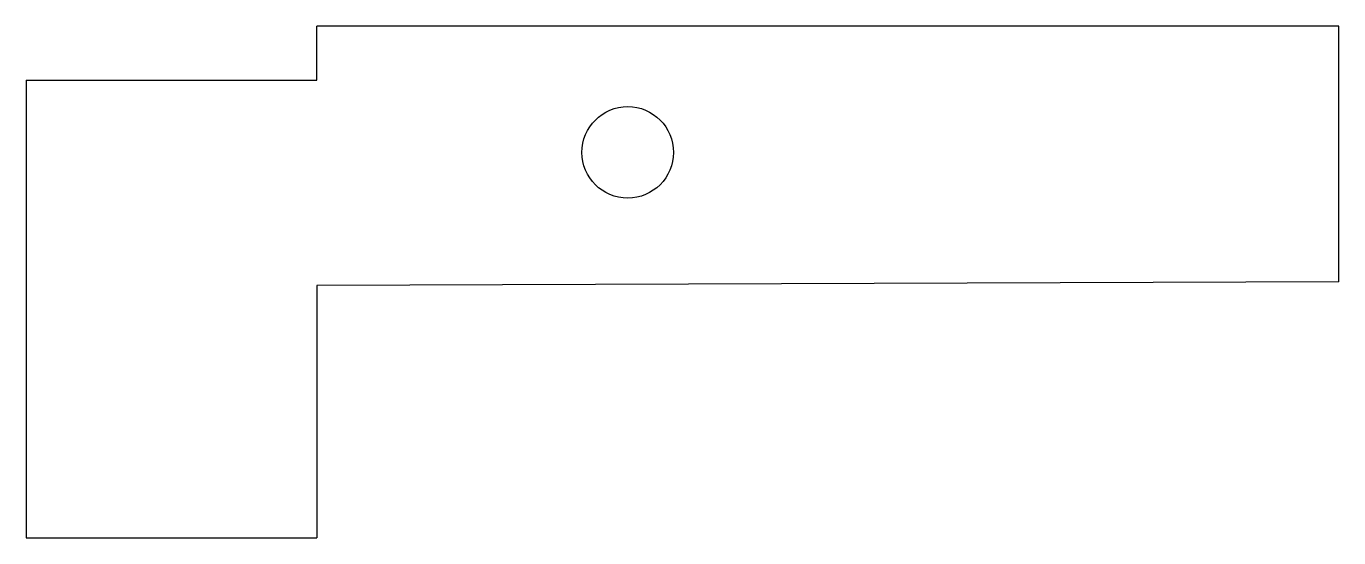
# Model space of a CAD drawing. Header units: millimetres. Extents: x 1 to 280, y 0 to 613.
# Drawn here: x 236.67 to 279.67, y 596.42 to 613.19 of the extents above; entities outside this region: 2.
import ezdxf

# ---------------------------------------------------------------- set-up
doc = ezdxf.new("R2010")
doc.units = ezdxf.units.MM
doc.styles.add('SLDTEXTSTYLE0', font='TXT', dxfattribs={"width": 0.7})

msp = doc.modelspace()

# ---------------------------------------------------------------- linework, layer by layer
at = {"color": 7, "linetype": 'Continuous', "lineweight": 25}
for p, q in [((246.192, 611.422), (246.192, 613.186)), ((279.667, 613.186), (246.192, 613.186)), ((279.667, 604.804), (279.667, 613.186)), ((236.667, 611.422), (246.192, 611.422)), ((236.667, 611.422), (236.667, 596.422)), ((279.667, 604.804), (246.192, 604.686)), ((246.192, 604.686), (246.192, 596.422)), ((236.667, 596.422), (246.192, 596.422))]:
    msp.add_line(p, q, dxfattribs=at)
msp.add_circle((256.372, 609.052), 1.5, dxfattribs=at)

# ---------------------------------------------------------------- texts
at = {"color": 7, "linetype": 'Continuous', "char_height": 14.5493, "attachment_point": 1, "style": 'SLDTEXTSTYLE0'}
for s, insert in [('SOLIDWORKS Educational Product.', (0, 40.579)), ('For Instructional Use Only.', (0, 18.755))]:
    msp.add_mtext(s, dxfattribs=dict(at, insert=insert))

doc.saveas('drawing.dxf')
